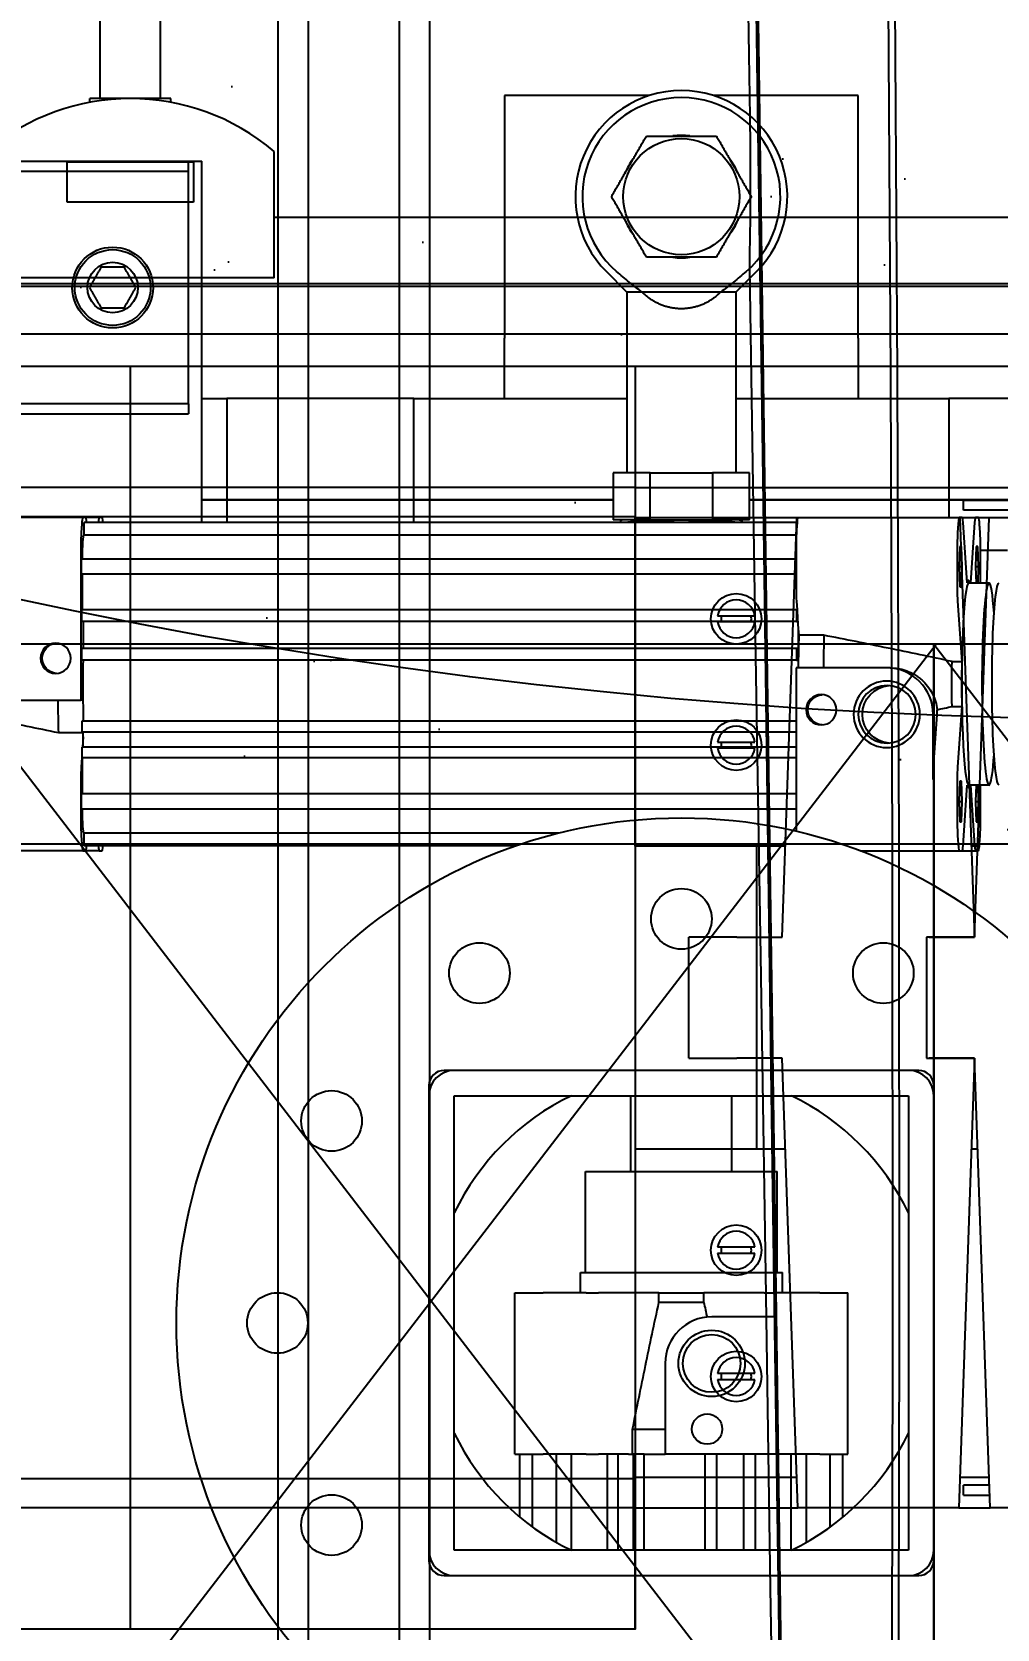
# Model space of a CAD drawing. Header units: millimetres. Extents: x -383313 to -161684, y -117025 to 99224.
# Drawn here: x -328975 to -328783.9, y 32730.6 to 33046.8 of the extents above; entities that cross this region are included whole.
import ezdxf

# ---------------------------------------------------------------- set-up
doc = ezdxf.new("R2010")
doc.units = ezdxf.units.MM
doc.header["$MEASUREMENT"] = 0
doc.layers.get('Defpoints').update_dxf_attribs({"color": 31})
for name, color, linetype in [('001__КОНСТРУКТИВ__размеры внутр.', 7, 'Continuous'), ('PV-5D2C5', 7, 'Continuous'), ('PV-CB35', 7, 'Continuous'), ('Конвейера КУ-190', 1, 'Continuous'), ('Крепление держателей ограждений', 101, 'Continuous'), ('Робот', 30, 'Continuous')]:
    doc.layers.add(name, color=color, linetype=linetype)
doc.styles.add('PSTUDIO', font='arial.ttf')
doc.dimstyles.new('PS_TICK', dxfattribs={"dimscale": 100, "dimtxt": 2.5, "dimasz": 1, "dimexe": 2, "dimexo": 2, "dimgap": 1, "dimtad": 1, "dimdec": 0, "dimzin": 0, "dimdsep": 46, "dimtxsty": 'PSTUDIO', "dimblk": 'ARCHTICK', "dimcen": 2, "dimdle": 1.5, "dimse1": 1, "dimse2": 1, "dimadec": 0, "dimazin": 0, "dimtfac": 1, "dimtdec": 0, "dimtix": 1, "dimtmove": 1, "dimatfit": 3, "dimldrblk": 'ARCHTICK', "dimfxl": 1, "dimtolj": 1, "dimtzin": 0, "dimarcsym": 0})

# ---------------------------------------------------------------- blocks, each defined once
blk = doc.blocks.new('_ArchTick')
at = {"color": 0, "linetype": 'ByBlock', "const_width": 0.15}
blk.add_lwpolyline([(-0.5, -0.5), (0.5, 0.5)], dxfattribs=at)
blk = doc.blocks.new('*D251')
at = {"layer": '001__КОНСТРУКТИВ__размеры внутр.', "color": 0, "linetype": 'ByBlock', "lineweight": -2, "ltscale": 100, "transparency": 16777216}
for p, q in [((-329342.69, 32909.38), (-329342.69, 32129.36)), ((-328142.69, 32909.38), (-328142.69, 32129.36)), ((-327992.69, 32329.36), (-329492.69, 32329.36))]:
    blk.add_line(p, q, dxfattribs=at)
at = {"layer": 'Defpoints', "color": 0, "ltscale": 100, "transparency": 16777216}
for p in [(-329342.69, 33109.38), (-328142.69, 33109.38), (-329342.69, 32329.36)]:
    blk.add_point(p, dxfattribs=at)
at = {"layer": '001__КОНСТРУКТИВ__размеры внутр.', "color": 0, "lineweight": -2, "ltscale": 100, "transparency": 16777216, "xscale": 100, "yscale": 100, "zscale": 100, "rotation": 180}
blk.add_blockref('_ArchTick', (-329342.69, 32329.36), dxfattribs=at)
at = {"layer": '001__КОНСТРУКТИВ__размеры внутр.', "color": 0, "lineweight": -2, "ltscale": 100, "transparency": 16777216, "xscale": 100, "yscale": 100, "zscale": 100}
blk.add_blockref('_ArchTick', (-328142.69, 32329.36), dxfattribs=at)
at = {"layer": '001__КОНСТРУКТИВ__размеры внутр.', "color": 0, "ltscale": 100, "transparency": 16777216, "insert": (-328742.69, 32557), "char_height": 250, "attachment_point": 5, "style": 'PSTUDIO'}
blk.add_mtext('\\A1;1200', dxfattribs=at)
blk = doc.blocks.new('A$C26c17928')
at = {"layer": 'PV-5D2C5'}
for p, q in [((-35, 233), (-35, 185)), ((-6.4, 233), (-35, 233)), ((35, 233), (6.4, 233)), ((35, 185), (35, 233)), ((-346.11, 220), (-105.8, 220)), ((-105.8, 220), (-97.64, 220)), ((-97.64, 218), (-97.64, 220)), ((-97.64, 220), (-95, 220)), ((-95, 148.5), (-95, 220)), ((-105.8, 218), (-346.11, 218)), ((-97.64, 218), (-105.8, 218)), ((-97.64, 172), (-97.64, 218)), ((-10.8, 194.1), (-14.85, 198.15)), ((10.8, 194.1), (14.85, 198.15)), ((-7.77, 194.1), (-10.8, 194.1)), ((-10.8, 194.1), (-10.8, 158.33)), ((7.77, 194.1), (-7.77, 194.1)), ((10.8, 194.1), (7.77, 194.1)), ((10.8, 194.1), (10.8, 158.33)), ((-35, 173), (-35, 185)), ((35, 185), (35, 173)), ((-105.8, 172), (-346.11, 172)), ((-97.64, 172), (-105.8, 172)), ((-97.64, 172), (-97.64, 170)), ((-95, 173), (-90, 173)), ((-53, 173), (-90, 173)), ((-90, 173), (-90, 153)), ((-53, 153), (-53, 173)), ((-53, 173), (-35, 173)), ((-35, 173), (-10.8, 173)), ((10.8, 173), (35, 173)), ((35, 173), (53, 173)), ((90, 173), (53, 173)), ((53, 173), (53, 153)), ((-346.11, 170), (-105.8, 170)), ((-105.8, 170), (-97.64, 170)), ((-13.5, 158.33), (-13.5, 149)), ((-6.18, 158.33), (-13.5, 158.33)), ((-6.18, 158.33), (6.18, 158.33)), ((-6.18, 149), (-6.18, 158.33)), ((13.5, 158.33), (6.18, 158.33)), ((6.18, 158.33), (6.18, 149)), ((13.5, 149), (13.5, 158.33)), ((-90, 153), (-95, 153)), ((-95, 153), (-90, 153)), ((-90, 153), (-53, 153)), ((-53, 153), (-90, 153)), ((-90, 153), (-90, 148.5)), ((-13.5, 153), (-53, 153)), ((-53, 153), (-13.5, 153)), ((-53, 148.5), (-53, 153)), ((53, 153), (13.5, 153)), ((13.5, 153), (53, 153)), ((53, 153), (90, 153)), ((90, 153), (53, 153)), ((53, 153), (53, 149.5)), ((-118.55, 149.5), (-150.47, 149.5)), ((-117.96, 149.5), (-118.55, 149.5)), ((-115.32, 149.5), (-117.96, 149.5)), ((-114.73, 149.5), (-115.32, 149.5)), ((-6.18, 149), (-13.5, 149)), ((-11.5, 149), (-12, 148.87)), ((-6.18, 149), (6.18, 149)), ((13.5, 149), (6.18, 149)), ((11.5, 149), (12, 148.87)), ((23.1, 149.5), (55.02, 149.5)), ((55.62, 149.5), (55.02, 149.5)), ((55.62, 149.5), (58.25, 149.5)), ((58.85, 149.5), (58.25, 149.5)), ((-118.37, 148.5), (-118.37, 146)), ((22.93, 148.5), (-118.37, 148.5)), ((22.76, 146), (-118.37, 146)), ((56.62, 136.51), (55.79, 148.47)), ((58.08, 148.47), (57.25, 136.51)), ((-118.94, 143.9), (-118.94, 113.29)), ((22.71, 143.9), (22.71, 135.39)), ((54.63, 143.9), (54.63, 135.39)), ((55.15, 143.75), (54.99, 139.75)), ((55.47, 143.75), (55.15, 143.75)), ((55.64, 139.75), (55.47, 143.75)), ((58.4, 143.75), (58.23, 139.75)), ((58.72, 143.75), (58.4, 143.75)), ((58.88, 139.75), (58.72, 143.75)), ((59.24, 136.5), (59.24, 143.9)), ((59.24, 143), (64.61, 143)), ((-118.87, 141.25), (-118.87, 138.25)), ((22.71, 141.25), (-118.87, 141.25)), ((54.99, 139.75), (55.15, 135.75)), ((54.99, 139.75), (55.64, 139.75)), ((55.47, 135.75), (55.64, 139.75)), ((58.23, 139.75), (58.37, 136.5)), ((58.23, 139.75), (58.88, 139.75)), ((58.75, 136.5), (58.88, 139.75)), ((22.71, 138.25), (-118.87, 138.25)), ((-118.7, 138.25), (-118.7, 131.2)), ((56.93, 137), (56.59, 137)), ((60.93, 136.5), (56.93, 136.5)), ((22.78, 132.92), (22.9, 131.2)), ((54.7, 132.92), (55.54, 120.95)), ((55.15, 135.75), (55.47, 135.75)), ((-118.82, 131.2), (-118.82, 128.85)), ((22.83, 131.2), (-118.82, 131.2)), ((22.9, 131.2), (22.83, 131.2)), ((22.83, 131.2), (22.83, 128.85)), ((22.9, 131.2), (23.02, 129.5)), ((22.83, 128.85), (-118.82, 128.85)), ((-118.49, 128.85), (-118.49, 123.55)), ((22.83, 128.85), (22.92, 128.85)), ((22.92, 128.85), (22.92, 129.5)), ((22.92, 129.5), (23.02, 129.5)), ((23.02, 129.5), (23.16, 127.44)), ((23.16, 127.44), (23.25, 126.16)), ((23.16, 127.44), (23.16, 122.9)), ((-118.82, 123.55), (-118.82, 121.2)), ((22.83, 123.55), (-118.82, 123.55)), ((22.92, 123.55), (22.83, 123.55)), ((22.83, 123.55), (22.83, 121.2)), ((22.92, 122.9), (22.92, 123.55)), ((28.24, 126.16), (23.25, 126.16)), ((22.83, 121.2), (-118.82, 121.2)), ((22.83, 121.2), (23.14, 121.2)), ((23.16, 122.9), (22.92, 122.9)), ((53.62, 120.95), (55.54, 120.95)), ((40.67, 119.71), (22.71, 119.71)), ((22.71, 119.71), (22.71, 89.1)), ((41.34, 119.71), (40.67, 119.71)), ((-136.9, 113.29), (-118.94, 113.29)), ((-118.53, 113.29), (-118.94, 113.29)), ((53.62, 112.05), (55.54, 112.05)), ((55.54, 112.05), (54.7, 100.08)), ((-118.77, 109.12), (-118.77, 107)), ((22.71, 109.12), (-118.77, 109.12)), ((49.85, 97.61), (49.85, 110.5)), ((49.93, 100.08), (50.65, 110.5)), ((-118.49, 106.84), (-123.39, 106.84)), ((22.71, 107), (-118.77, 107)), ((-118.46, 106.02), (-118.6, 104)), ((-118.75, 101.87), (-118.87, 100.08)), ((-118.77, 104), (-118.77, 101.87)), ((22.71, 104), (-118.77, 104)), ((22.71, 101.87), (-118.77, 101.87)), ((-118.7, 101.87), (-118.7, 94.75)), ((62.13, 100), (61.71, 100)), ((-118.94, 97.61), (-118.94, 89.1)), ((54.63, 97.61), (54.63, 89.1)), ((55.15, 97.25), (54.99, 93.25)), ((55.47, 97.25), (55.15, 97.25)), ((55.64, 93.25), (55.47, 97.25)), ((55.79, 84.53), (56.62, 96.49)), ((56.93, 96), (56.59, 96)), ((60.93, 96.5), (56.93, 96.5)), ((57.25, 96.49), (58.08, 84.53)), ((58.37, 96.5), (58.23, 93.25)), ((58.88, 93.25), (58.75, 96.5)), ((59.24, 89.1), (59.24, 96.5)), ((-118.87, 94.75), (-118.87, 91.75)), ((22.71, 94.75), (-118.87, 94.75)), ((22.71, 91.75), (-118.87, 91.75)), ((54.99, 93.25), (55.15, 89.25)), ((54.99, 93.25), (55.64, 93.25)), ((55.47, 89.25), (55.64, 93.25)), ((58.23, 93.25), (58.4, 89.25)), ((58.23, 93.25), (58.88, 93.25)), ((58.72, 89.25), (58.88, 93.25)), ((55.15, 89.25), (55.47, 89.25)), ((58.4, 89.25), (58.72, 89.25)), ((-118.37, 87), (-118.37, 84.5)), ((-24.31, 87), (-118.37, 87)), ((-118.55, 83.5), (-150.47, 83.5)), ((-118.55, 83.5), (-117.96, 83.5)), ((-32.71, 84.5), (-118.37, 84.5)), ((-115.32, 83.5), (-117.96, 83.5)), ((-115.32, 83.5), (-114.73, 83.5)), ((35.46, 83.5), (55.02, 83.5)), ((55.02, 83.5), (55.62, 83.5)), ((55.62, 83.5), (58.25, 83.5)), ((58.25, 83.5), (58.85, 83.5)), ((47, 40), (-47, 40)), ((45, 40), (-45, 40)), ((-50, 37), (-50, -57)), ((-50, 35), (-50, -55)), ((-45, -55), (-45, 35)), ((-45, 35), (45, 35)), ((-10, 20), (-10, 35)), ((10, 20), (10, 35)), ((45, 35), (45, -55)), ((50, -57), (50, 37)), ((50, -55), (50, 35)), ((-19, 20), (19, 20)), ((-19, 0), (-19, 20)), ((19, 0), (19, 20)), ((-20, 0), (20, 0)), ((-20, -4), (-20, 0)), ((20, -4), (20, 0)), ((-33, -4), (-32.42, -4)), ((-33, -36), (-33, -4)), ((-32.42, -4), (-29.33, -4)), ((-29.33, -4), (-27.4, -4)), ((-18.89, -4), (-27.4, -4)), ((-18.89, -4), (-16.42, -4)), ((-4.45, -4), (-16.42, -4)), ((-4.45, -4), (4.45, -4)), ((-4.45, -5.93), (-4.45, -4)), ((4.45, -5.93), (-4.45, -5.93)), ((16.42, -4), (4.45, -4)), ((4.45, -5.93), (4.45, -4)), ((16.42, -4), (18.89, -4)), ((27.4, -4), (18.89, -4)), ((27.4, -4), (29.33, -4)), ((29.33, -4), (32.42, -4)), ((32.42, -4), (33, -4)), ((33, -36), (33, -4)), ((18.89, -8.79), (6, -8.79)), ((-3.21, -18), (-3.21, -36)), ((-9.66, -36), (-9.66, -31)), ((-9.66, -31), (-3.21, -31)), ((-33, -36), (-32.42, -36)), ((-32.42, -36), (-29.33, -36)), ((-32, -48.42), (-32, -36)), ((-29.5, -50.37), (-29.5, -36)), ((-29.33, -36), (-27.4, -36)), ((-18.89, -36), (-27.4, -36)), ((-24.75, -53.44), (-24.75, -36)), ((-21.75, -55), (-21.75, -36)), ((-18.89, -36), (-16.42, -36)), ((-14.62, -36), (-16.42, -36)), ((-12.5, -36), (-14.62, -36)), ((-14.62, -55), (-14.62, -36)), ((-10.48, -36), (-12.5, -36)), ((-12.5, -55), (-12.5, -36)), ((-10.48, -36), (-9.5, -36)), ((-7.38, -36), (-9.5, -36)), ((-9.5, -55), (-9.5, -36)), ((-7.38, -36), (-3.21, -36)), ((-7.38, -55), (-7.38, -36)), ((27.4, -36), (-3.21, -36)), ((4.7, -55), (4.7, -36)), ((7.05, -55), (7.05, -36)), ((12.35, -55), (12.35, -36)), ((14.7, -55), (14.7, -36)), ((21.75, -55), (21.75, -36)), ((24.75, -53.44), (24.75, -36)), ((27.4, -36), (29.33, -36)), ((29.33, -36), (32.42, -36)), ((29.5, -50.37), (29.5, -36)), ((32, -48.42), (32, -36)), ((32.42, -36), (33, -36)), ((45, -55), (-45, -55)), ((-47, -60), (47, -60)), ((-45, -60), (45, -60))]:
    blk.add_line(p, q, dxfattribs=at)
for centre, radius in [((0, 213), 11.5), ((-112.64, 195), 8), ((-112.64, 195), 7.5), ((-112.64, 195), 5), ((0, -10), 100), ((0, 70), 6), ((-40, 59.28), 6), ((40, 59.28), 6), ((-69.28, 30), 6), ((-80, -10), 6), ((6, -18), 6.58), ((6, -18), 5.72), ((5.1, -31), 3), ((-69.28, -50), 6)]:
    blk.add_circle(centre, radius, dxfattribs=at)
for centre, radius, start, end in [((0, 213), 21, 90, 225), ((0, 213), 21, 315, 90), ((0, 213), 19.62, 310.7966, 229.2034), ((0, 213), 12.12, 82.0442, 97.9558), ((0, 213), 12.12, 142.0442, 157.9558), ((0, 213), 12.12, 22.0442, 37.9558), ((0, 213), 12.12, 202.0442, 217.9558), ((0, 213), 12.12, 322.0442, 337.9558), ((0, 213), 12.12, 262.0442, 277.9558), ((-47, 37), 3, 90, 180), ((-45, 35), 5, 90, 180), ((45, 35), 5, 0, 90), ((47, 37), 3, 0, 90), ((0, -10), 50, 115.8419, 154.1581), ((0, -10), 50, 25.8419, 64.1581), ((6, -18), 9.21, 90, 180), ((0, -10), 50, 205.8419, 244.1581), ((0, -10), 50, 295.8419, 334.1581), ((-45, -55), 5, 180, 270), ((45, -55), 5, 270, 0), ((-47, -57), 3, 180, 270), ((47, -57), 3, 270, 0)]:
    blk.add_arc(centre, radius, start, end, dxfattribs=at)
for centre, major_axis, ratio, start_param, end_param in [((-118.26, 139.75), (0, -11), 0.069756, -2.555907, -2.156482), ((-118.55, 146), (0, 3.5), 0.069756, 0, 0.585686), ((-117.96, 146), (0, 3.5), 0.069756, -0.775193, 0), ((-115.32, 146), (0, 3.5), 0.069756, 0, 0.775193), ((-114.73, 146), (0, 3.5), 0.069756, -0.585686, 0), ((-115.02, 139.75), (0, 11), 0.069756, -0.651039, -0.585686), ((23.39, 139.75), (0, -11), 0.069756, -2.555907, -2.156482), ((23.1, 146), (0, 3.5), 0.069756, 0, 0.585686), ((55.31, 139.75), (0, -11), 0.069756, -2.555907, -2.156482), ((55.02, 146), (0, 3.5), 0.069756, 0, 0.585686), ((55.62, 146), (0, 3.5), 0.069756, -0.785398, 0), ((58.25, 146), (0, 3.5), 0.069756, 0, 0.785398), ((58.85, 146), (0, 3.5), 0.069756, -0.585686, 0), ((58.56, 139.75), (0, 11), 0.069756, -0.985111, -0.585686), ((-118.7, 143.9), (0, -3.5), 0.069756, -2.156482, -1.570796), ((-118.37, 141.25), (0, 4.75), 0.069756, 0, 1.570796), ((22.95, 143.9), (0, -3.5), 0.069756, -2.156482, -1.570796), ((54.88, 143.9), (0, -3.5), 0.069756, -2.156482, -1.570796), ((58.99, 143.9), (0, 3.5), 0.069756, -1.570796, -0.985111), ((56.93, 116.5), (0, 20), 0.069756, 0, 3.141593), ((56.93, 116.5), (0, 20.5), 0.069756, -0.219013, 0.219013), ((60.93, 116.5), (0, 20), 0.069756, 0, 3.938264), ((60.93, 116.5), (0, 20), 0.069756, -0.796672, 0), ((22.95, 135.39), (0, -3.5), 0.069756, -1.570796, -0.785398), ((54.88, 135.39), (0, -3.5), 0.069756, -1.570796, -0.785398), ((25.01, 116.5), (0, -27), 0.069756, -1.936581, -1.689963), ((30, 116.5), (0, -27), 0.069756, -1.936581, -1.689963), ((-116.64, 116.5), (0, -27.2), 0.069756, -1.744462, -1.45251), ((25.01, 116.5), (0, -27.2), 0.069756, -1.744462, -1.689083), ((56.93, 116.5), (0, -20.5), 0.069756, -1.789809, -1.351784), ((40.67, 110.5), (0, 9.21), 0.997564, -1.570796, 0), ((-121.63, 116.5), (0, -27), 0.069756, -1.451629, -1.205012), ((-116.64, 116.5), (0, -27.2), 0.069756, -1.45251, -1.296219), ((41.47, 110.5), (6.74, 6.74), 0.932515, -0.820305, -0.720369), ((-118.6, 105.5), (0, 2.13), 0.069756, -1.324842, -0.787128), ((-118.6, 105.5), (0, 2.12), 0.069756, -2.354464, -1.324842), ((-118.7, 97.61), (0, -3.5), 0.069756, -2.356194, -1.570796), ((54.88, 97.61), (0, -3.5), 0.069756, -2.356194, -1.570796), ((56.93, 116.5), (0, -20.5), 0.069756, -0.219013, 0.219013), ((-118.37, 91.75), (0, -4.75), 0.069756, -1.570796, 0), ((-118.7, 89.1), (0, -3.5), 0.069756, -1.570796, -0.985111), ((22.95, 89.1), (0, -3.5), 0.069756, -1.570796, -1.055539), ((54.88, 89.1), (0, -3.5), 0.069756, -1.570796, -0.985111), ((58.99, 89.1), (0, 3.5), 0.069756, -2.156482, -1.570796), ((-118.26, 93.25), (0, -11), 0.069756, -0.985111, -0.585686), ((55.31, 93.25), (0, -11), 0.069756, -0.985111, -0.585686), ((58.56, 93.25), (0, 11), 0.069756, -2.555907, -2.156482), ((-118.55, 87), (0, -3.5), 0.069756, -0.585686, 0), ((-117.96, 87), (0, -3.5), 0.069756, 0, 0.775193), ((-115.32, 87), (0, -3.5), 0.069756, -0.775193, 0), ((-114.73, 87), (0, -3.5), 0.069756, 0, 0.585686), ((-115.02, 93.25), (0, 11), 0.069756, -2.555907, -2.490554), ((55.02, 87), (0, -3.5), 0.069756, -0.585686, 0), ((55.62, 87), (0, -3.5), 0.069756, 0, 0.785398), ((58.25, 87), (0, -3.5), 0.069756, -0.785398, 0), ((58.85, 87), (0, -3.5), 0.069756, 0, 0.585686)]:
    blk.add_ellipse(centre, major_axis=major_axis, ratio=ratio, start_param=start_param, end_param=end_param, dxfattribs=at)
at = {"layer": 'PV-5D2C5', "extrusion": (0, 0, -1)}
for centre, major_axis, ratio, start_param, end_param in [((62.92, 116.5), (0, -20), 0.069756, 0, 3.141593), ((-123.58, 121.6), (0, -3), 0.997564, 0.058305, 3.083287), ((55.01, 116.5), (0, 20.5), 0.069756, -1.789809, -1.351784), ((28.05, 111.4), (0, -3), 0.997564, 0.058305, 3.083287), ((41.57, 110.5), (0, -5.72), 0.997564, 0.074266, 3.067327), ((50.1, 97.61), (0, -3.5), 0.069756, 1.570796, 2.356194)]:
    blk.add_ellipse(centre, major_axis=major_axis, ratio=ratio, start_param=start_param, end_param=end_param, dxfattribs=at)
for centre, major_axis in [((-123.93, 121.6), (0, 3)), ((40.67, 110.5), (0, 6.58)), ((27.7, 111.4), (0, 3)), ((40.73, 110.5), (0, 5.72))]:
    blk.add_ellipse(centre, major_axis=major_axis, ratio=0.997564, dxfattribs=at)
at = {"layer": 'PV-5D2C5'}
for points, weights, degree in [([(-13.86, 213), (-10.39, 219), (-6.93, 225)], [1.17681485541, 1.35886874711, 1.17681485541], 2), ([(-6.93, 225), (0, 225), (6.93, 225)], [1.17681485541, 1.35886874711, 1.17681485541], 2), ([(6.93, 225), (10.39, 219), (13.86, 213)], [1.17681485541, 1.35886874711, 1.17681485541], 2), ([(-6.93, 201), (-10.39, 207), (-13.86, 213)], [1.17681485541, 1.35886874711, 1.17681485541], 2), ([(13.86, 213), (10.39, 207), (6.93, 201)], [1.17681485541, 1.35886874711, 1.17681485541], 2), ([(6.93, 201), (0, 201), (-6.93, 201)], [1.17681485541, 1.35886874711, 1.17681485541], 2), ([(-114.95, 199), (-116.11, 197), (-117.26, 195)], [1.04422863406, 1.20577136594, 1.04422863406], 2), ([(-110.34, 199), (-112.64, 199), (-114.95, 199)], [1.04422863406, 1.20577136594, 1.04422863406], 2), ([(-108.03, 195), (-109.18, 197), (-110.34, 199)], [1.04422863406, 1.20577136594, 1.04422863406], 2), ([(-117.26, 195), (-116.11, 193), (-114.95, 191)], [1.04422863406, 1.20577136594, 1.04422863406], 2), ([(-110.34, 191), (-109.18, 193), (-108.03, 195)], [1.04422863406, 1.20577136594, 1.04422863406], 2), ([(7.77, 194.1), (3.25, 189.42), (-3.25, 189.42), (-7.77, 194.1)], [1, 0.796296296296, 0.796296296296, 1], 3), ([(-114.95, 191), (-112.64, 191), (-110.34, 191)], [1.04422863406, 1.20577136594, 1.04422863406], 2)]:
    blk.add_rational_spline(points, weights, degree=degree, dxfattribs=at)
for points, knots in [([(-7.77, 194.1), (-8.65, 194.73), (-9.5, 195.4), (-11.18, 196.75), (-12, 197.45), (-12.82, 198.15)], [0.049785818, 0.049785818, 0.049785818, 0.049785818, 0.053002819, 0.053002819, 0.056219821, 0.056219821, 0.056219821, 0.056219821]), ([(12.82, 198.15), (12, 197.45), (11.17, 196.75), (9.49, 195.39), (8.64, 194.73), (7.77, 194.1)], [0.026270027, 0.026270027, 0.026270027, 0.026270027, 0.029506027, 0.029506027, 0.032742027, 0.032742027, 0.032742027, 0.032742027]), ([(-12, 148.5), (-12, 148.59), (-12, 148.67), (-12, 148.82), (-12, 148.87), (-12, 148.87), (-12, 148.87), (-12, 148.87)], [0.018600601, 0.018600601, 0.018600601, 0.018600601, 0.021035329, 0.021035329, 0.024522187, 0.024522187, 0.024534214, 0.024534214, 0.024534214, 0.024534214]), ([(-0.9, 148.5), (-1.6, 148.6), (-2.3, 148.67), (-4, 148.82), (-6, 148.91), (-8, 148.82), (-9.7, 148.67), (-10.4, 148.6), (-11.1, 148.5)], [0.00104208, 0.00104208, 0.00104208, 0.00104208, 0.00346433, 0.00346433, 0.00692843, 0.01039254, 0.01039254, 0.01281479, 0.01281479, 0.01281479, 0.01281479]), ([(11.1, 148.5), (10.4, 148.6), (9.7, 148.67), (8, 148.82), (6, 148.91), (4, 148.82), (2.3, 148.67), (1.6, 148.6), (0.9, 148.5)], [0.00104208, 0.00104208, 0.00104208, 0.00104208, 0.00346433, 0.00346433, 0.00692843, 0.01039254, 0.01039254, 0.01281479, 0.01281479, 0.01281479, 0.01281479]), ([(12, 148.87), (12, 148.87), (12, 148.87), (12, 148.87), (12, 148.82), (12, 148.67), (12, 148.59), (12, 148.5)], [0.018600601, 0.018600601, 0.018600601, 0.018600601, 0.018612629, 0.018612629, 0.022099486, 0.022099486, 0.024534214, 0.024534214, 0.024534214, 0.024534214]), ([(53.62, 120.95), (49.4, 121.86), (45.17, 122.74), (36.71, 124.47), (32.48, 125.32), (28.24, 126.16)], [0.00000096, 0.00000096, 0.00000096, 0.00000096, 0.0130655, 0.0130655, 0.02613004, 0.02613004, 0.02613004, 0.02613004]), ([(41.34, 119.71), (41.91, 119.71), (42.47, 119.66), (43.31, 119.51), (43.58, 119.44), (44.13, 119.29), (44.41, 119.2), (45.21, 118.9), (45.73, 118.65), (46.46, 118.21), (46.69, 118.05), (47.16, 117.71), (47.38, 117.52), (48.02, 116.95), (48.41, 116.53), (49.11, 115.63), (49.42, 115.14), (49.94, 114.13), (50.16, 113.61), (50.49, 112.53), (50.6, 111.97), (50.67, 111.42)], [0.0000002, 0.0000002, 0.0000002, 0.0000002, 0.00172053, 0.00172053, 0.0025807, 0.0025807, 0.00344086, 0.00344086, 0.00516119, 0.00516119, 0.00602136, 0.00602136, 0.00688153, 0.00688153, 0.00860186, 0.00860186, 0.01032219, 0.01032219, 0.01204252, 0.01204252, 0.01376285, 0.01376285, 0.01376285, 0.01376285]), ([(-123.39, 106.84), (-127.51, 107.68), (-131.62, 108.53), (-139.84, 110.26), (-143.95, 111.14), (-148.04, 112.05)], [0.00000021, 0.00000021, 0.00000021, 0.00000021, 0.01306475, 0.01306475, 0.02612928, 0.02612928, 0.02612928, 0.02612928]), ([(-9.66, -31), (-8.82, -26.81), (-7.97, -22.62), (-6.24, -14.27), (-5.36, -10.09), (-4.45, -5.93)], [0.00000021, 0.00000021, 0.00000021, 0.00000021, 0.01306475, 0.01306475, 0.02612928, 0.02612928, 0.02612928, 0.02612928])]:
    blk.add_open_spline(points, degree=3, knots=knots, dxfattribs=at)
for points in [[(50.67, 111.42), (51.65, 111.63), (52.63, 111.84), (53.62, 112.05)], [(4.45, -5.93), (4.66, -6.9), (4.87, -7.87), (5.08, -8.84)]]:
    blk.add_open_spline(points, degree=3, dxfattribs=at)
blk = doc.blocks.new('Робот ABB IRB660_3.15 (сверху)')
at = {"layer": 'Робот', "color": 30}
for p, q in [((142.25, 709.72), (142.25, 1929.72)), ((148.25, 709.72), (148.25, 1929.72)), ((166.25, 709.72), (166.25, 1929.72)), ((172.25, 709.72), (172.25, 1929.72))]:
    blk.add_line(p, q, dxfattribs=at)
at = {"layer": 'Робот', "color": 30, "flags": 128}
for points in [[(62.11, 210.65), (61.76, 222.8), (59.99, 288.11), (58.36, 353.37), (57.16, 404.85), (56.06, 456.3), (54.63, 530.94), (53.22, 615.99), (52.05, 700.91), (50.99, 796.04), (50.17, 891), (49.59, 985.73), (49.27, 1080.23), (49.22, 1174.47), (49.34, 1233.19), (49.55, 1291.81), (49.96, 1366.59), (50.56, 1441.17), (51.29, 1513.01)], [(52.67, 1512.88), (51.89, 1441.05), (51.27, 1369.69), (50.83, 1298.15), (50.8, 1291.72), (50.58, 1235.66), (50.47, 1179.5), (50.47, 1174.39), (50.53, 1080.16), (50.86, 985.67), (51.43, 890.94), (52.25, 796), (53.29, 700.87), (54.64, 603.13), (56.32, 505.21), (58.34, 407.13), (60.69, 308.92), (63.38, 210.61)], [(86.78, 208.89), (85.99, 266.87), (84.99, 340.69), (83.99, 414.45), (82.65, 512.69), (81.31, 610.81), (79.97, 708.78), (78.96, 782.14), (77.95, 855.41), (76.61, 952.97), (75.26, 1050.34), (73.91, 1147.52), (72.56, 1244.49), (71.21, 1341.25), (69.85, 1437.77), (68.83, 1510)], [(69.16, 1509.75), (70.16, 1437.53), (71.17, 1365.18), (72.18, 1292.71), (73.19, 1220.08), (74.2, 1147.33), (75.21, 1074.49), (76.22, 1001.53), (77.23, 928.45), (78.24, 855.26), (79.25, 782), (80.26, 708.64), (81.27, 635.2), (82.29, 561.67), (83.3, 488.04), (84.31, 414.34), (85.32, 340.59), (86.33, 266.78), (87.13, 208.84)], [(78.84, 964.6), (78.7, 973.41), (77.69, 1037.52), (76.69, 1100.76), (75.7, 1163.69), (74.72, 1226.03), (74.36, 1248.71), (73.99, 1272.02), (73.61, 1296.24), (73.21, 1321.4), (72.79, 1347.57), (72.37, 1374.76), (71.95, 1401.32), (71.52, 1428.73), (71.44, 1433.67)], [(78.78, 934.72), (78.71, 940.55), (78.7, 944.22), (78.7, 947.76), (78.71, 951.25), (78.74, 954.52), (78.79, 958.52), (78.83, 961.96), (78.84, 964), (78.83, 964.6)], [(81.96, 732.81), (81.61, 755.09), (80.37, 833.85), (78.97, 922.41), (78.78, 934.72)]]:
    blk.add_lwpolyline(points, dxfattribs=at)
at = {"layer": 'Робот'}
for radius in [3150, 1054]:
    blk.add_circle((0, 0), radius, dxfattribs=at)
blk = doc.blocks.new('A$C0e877309')
h = blk.add_hatch()
h.set_pattern_fill('AR-SAND', color=256, scale=2)
h.set_pattern_definition([(37.5, (-2480.5, -1360.185), (-3.2, 97.8826), [0, -77.216, 0, -86.36, 0, -82.55]), (7.5, (-2480.5, -1360.19), (89.9047, 143.365), [0, -41.656, 0, -69.596, 0, -26.67]), (327.5, (-2542.98, -1360.185), (158.1985, 0.2874), [0, -25.4, 0, -91.44, 0, -119.38]), (317.5, (-2542.98, -1360.19), (152.7113, 44.586), [0, -12.7, 0, -59.944, 0, -68.58])])
h.paths.add_polyline_path([(-975.05, 987.36), (-975.05, -1012.64), (1024.95, -1012.64), (1024.95, 987.36)])
at = {"ltscale": 100}
blk.add_lwpolyline([(-975.05, -1012.64), (1024.95, -1012.64), (1024.95, 987.36), (-975.05, 987.36)], close=True, dxfattribs=at)
blk = doc.blocks.new('*U206')
at = {"layer": 'PV-CB35'}
for p, q in [((2196.54, 1700.97), (2196.54, 1846.97)), ((2208.54, 1700.97), (2208.54, 1846.97)), ((2202.54, 1700.97), (2194.54, 1700.97)), ((2194.54, 1700.24), (2194.54, 1700.97)), ((2210.54, 1700.97), (2202.54, 1700.97)), ((2210.54, 1700.24), (2210.54, 1700.97)), ((2231.04, 1665.47), (2231.04, 1690.47)), ((2190.04, 1680.47), (2190.04, 1688.47)), ((2190.04, 1688.47), (2215.04, 1688.47)), ((2215.04, 1688.47), (2215.04, 1680.47)), ((2215.04, 1680.47), (2190.04, 1680.47)), ((2231.04, 1677.47), (2724.04, 1677.47)), ((878.52, 1664.34), (2952.54, 1664.34)), ((878.52, 1663.83), (2952.54, 1663.83)), ((2231.04, 1665.47), (2174.04, 1665.47)), ((878.52, 1654.37), (2952.54, 1654.37)), ((2302.54, 1647.97), (2302.54, 1641.67)), ((2302.54, 1647.97), (2952.54, 1647.97)), ((2302.54, 1641.67), (2302.54, 1623.97)), ((2302.54, 1623.97), (2952.54, 1623.97)), ((2367.54, 1621.47), (2390.04, 1621.47)), ((2367.54, 1619.47), (2367.54, 1621.47)), ((2390.04, 1619.47), (2367.54, 1619.47)), ((2334.53, 1617.97), (2302.54, 1617.97)), ((2302.54, 1552.97), (2302.54, 1617.97)), ((2331.63, 1534.97), (2334.53, 1617.97)), ((2366.83, 1617.97), (2334.53, 1617.97)), ((2372.63, 1617.97), (2366.83, 1617.97)), ((2366.83, 1617.97), (2369.73, 1534.97)), ((2369.73, 1534.97), (2372.63, 1617.97)), ((2404.93, 1617.97), (2372.63, 1617.97)), ((2318.84, 1598.57), (2326.25, 1598.57)), ((2326.25, 1597.37), (2318.84, 1597.37)), ((2318.84, 1573.57), (2326.25, 1573.57)), ((2326.25, 1572.37), (2318.84, 1572.37)), ((2332.26, 1552.97), (2302.54, 1552.97)), ((2370.36, 1552.97), (2369.1, 1552.97)), ((2322.63, 1534.97), (2313.13, 1534.97)), ((2313.13, 1510.97), (2313.13, 1534.97)), ((2322.63, 1534.97), (2331.63, 1534.97)), ((2360.23, 1534.97), (2360.23, 1510.97)), ((2369.73, 1534.97), (2360.23, 1534.97)), ((2360.73, 1534.97), (2369.73, 1534.97)), ((2313.13, 1510.97), (2322.63, 1510.97)), ((2331.63, 1510.97), (2322.63, 1510.97)), ((2334.74, 1421.97), (2331.63, 1510.97)), ((2360.23, 1510.97), (2369.73, 1510.97)), ((2369.73, 1510.97), (2360.73, 1510.97)), ((2369.73, 1510.97), (2366.62, 1421.97)), ((2372.84, 1421.97), (2369.73, 1510.97)), ((2332.26, 1492.97), (2302.54, 1492.97)), ((2302.54, 1492.97), (2302.54, 1427.97)), ((2370.36, 1492.97), (2369.1, 1492.97)), ((2326.25, 1473.57), (2318.84, 1473.57)), ((2318.84, 1472.37), (2326.25, 1472.37)), ((2326.25, 1448.57), (2318.84, 1448.57)), ((2318.84, 1447.37), (2326.25, 1447.37)), ((2334.53, 1427.97), (2302.54, 1427.97)), ((2372.63, 1427.97), (2366.83, 1427.97)), ((2372.68, 1426.47), (2367.54, 1426.47)), ((2367.54, 1424.47), (2367.54, 1426.47)), ((2367.54, 1424.47), (2372.75, 1424.47)), ((2302.54, 1421.97), (2334.74, 1421.97)), ((2302.54, 1404.27), (2302.54, 1421.97)), ((2366.62, 1421.97), (2334.74, 1421.97)), ((2366.62, 1421.97), (2372.84, 1421.97)), ((2404.72, 1421.97), (2372.84, 1421.97)), ((2302.54, 1397.97), (2302.54, 1404.27))]:
    blk.add_line(p, q, dxfattribs=at)
for centre in [(2322.54, 1597.97), (2322.54, 1572.97), (2322.54, 1472.97), (2322.54, 1447.97)]:
    blk.add_circle(centre, 5, dxfattribs=at)
for centre, radius, start, end in [((2202.54, 1657.04), 43.93, 49.5503, 130.4497), ((2322.54, 1597.97), 3.75, 9.2069, 170.7931), ((2322.54, 1597.97), 3.75, 189.2069, 350.7931), ((2322.54, 1597.97), 3, 168.463, 191.537), ((2322.54, 1597.97), 3, 348.463, 11.537), ((2322.54, 1572.97), 3.75, 9.2069, 170.7931), ((2322.54, 1572.97), 3.75, 189.2069, 350.7931), ((2322.54, 1572.97), 3, 168.463, 191.537), ((2322.54, 1572.97), 3, 348.463, 11.537), ((2322.54, 1472.97), 3.75, 9.2069, 170.7931), ((2322.54, 1472.97), 3, 168.463, 191.537), ((2322.54, 1472.97), 3, -11.537, 11.537), ((2322.54, 1472.97), 3.75, 189.2069, 350.7931), ((2322.54, 1447.97), 3.75, 9.2069, 170.7931), ((2322.54, 1447.97), 3, 168.463, 191.537), ((2322.54, 1447.97), 3, -11.537, 11.537), ((2322.54, 1447.97), 3.75, 189.2069, 350.7931)]:
    blk.add_arc(centre, radius, start, end, dxfattribs=at)
blk = doc.blocks.new('A$C2d5b403e')
at = {"layer": 'Конвейера КУ-190'}
for p, q in [((0, 101), (1250, 101)), ((0, -101), (1250, -101))]:
    blk.add_line(p, q, dxfattribs=at)
blk.add_lwpolyline([(0, -125), (0, 125), (1250, 125), (1250, -125)], close=True, dxfattribs=at)
at = {"layer": 'Конвейера КУ-190', "color": 33}
blk.add_lwpolyline([(0, 95.25), (1238.3, 95.25), (1238.3, -95.25), (0, -95.25)], dxfattribs=at)
at = {"layer": 'Крепление держателей ограждений'}
blk.add_line((100, 125), (100, -125), dxfattribs=at)

msp = doc.modelspace()

# ---------------------------------------------------------------- linework, layer by layer
at = {"color": 2, "ltscale": 100}
for p, q in [((-328995.93576, 32665.62721), (-328795.93576, 32925.62721)), ((-328995.93576, 32925.62721), (-328795.93576, 32665.62721)), ((-328796.41002, 32925.62721), (-328596.41002, 32665.62721))]:
    msp.add_line(p, q, dxfattribs=at)
at = {"ltscale": 100}
msp.add_line((-328831.53911, 32885.64991), (-328831.53911, 32825.64991), dxfattribs=at)
at = {"color": 2, "ltscale": 100}
for points in [[(-328996.41002, 32665.62721), (-328796.41002, 32665.62721), (-328796.41002, 32925.62721), (-328996.41002, 32925.62721)], [(-328796.41002, 32665.62721), (-328596.41002, 32665.62721), (-328596.41002, 32925.62721), (-328796.41002, 32925.62721)]]:
    msp.add_lwpolyline(points, close=True, dxfattribs=at)

# ---------------------------------------------------------------- block references
at = {"ltscale": 100}
for name, p in [('A$C0e877309', (-328691.07698, 33898.72651)), ('A$C26c17928', (-328846.41002, 32801.24375))]:
    msp.add_blockref(name, p, dxfattribs=at)
at = {"ltscale": 100, "rotation": 180}
msp.add_blockref('A$C2d5b403e', (-328855.53684, 32855.64991), dxfattribs=at)
at = {"layer": 'PV-CB35'}
msp.add_blockref('*U206', (-331158.08369, 31332.67957), dxfattribs=at)
at = {"layer": 'Робот', "rotation": 180}
msp.add_blockref('Робот ABB IRB660_3.15 (сверху)', (-328754.07698, 33964.72651), dxfattribs=at)

# ---------------------------------------------------------------- dimensions: what is measured, and where the dimension line sits
at = {"layer": '001__КОНСТРУКТИВ__размеры внутр.', "ltscale": 100}
dim = msp.add_linear_dim(base=(-329342.68576, 32329.3552), p1=(-328142.68576, 33109.37721), p2=(-329342.68576, 33109.37721), dimstyle='PS_TICK', override={"dimse1": 0, "dimse2": 0, "dimarcsym": 1}, dxfattribs=at)
dim.commit()
dim.dimension.update_dxf_attribs({"geometry": '*D251', "text_midpoint": (-328742.68576, 32556.99845)})

doc.saveas('drawing.dxf')
